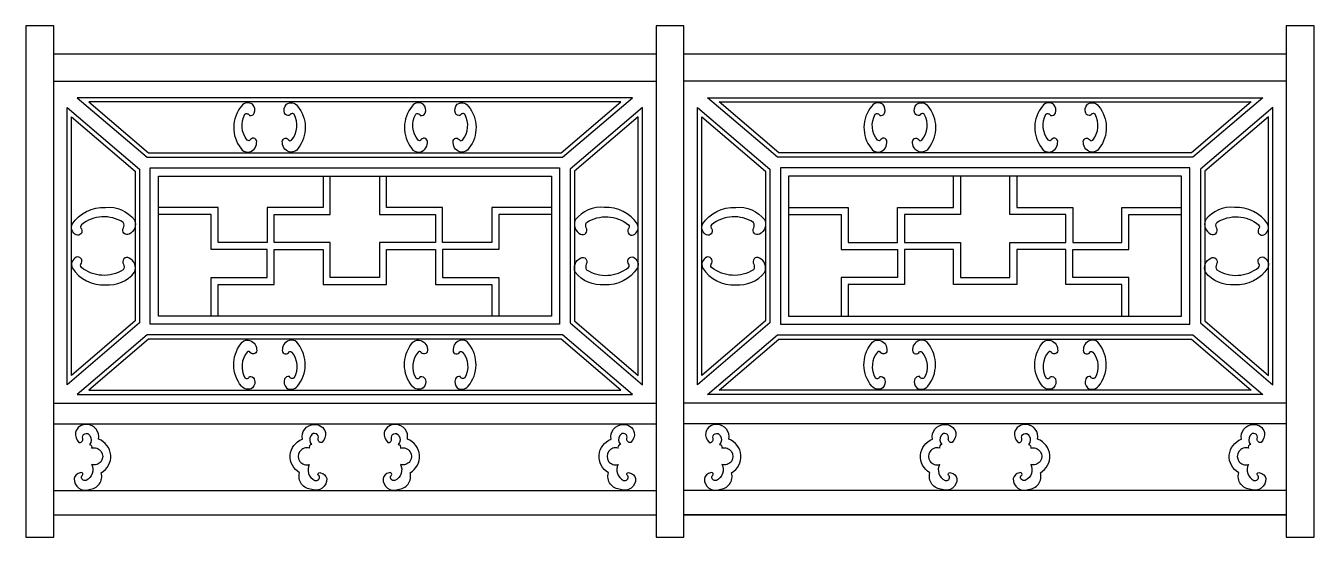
# Model space of a CAD drawing. Header units: metres. Extents: x 183 to 2583, y 5587 to 6540.
import ezdxf

# ---------------------------------------------------------------- set-up
doc = ezdxf.new("R2010")
doc.units = ezdxf.units.M
for name, color, linetype in [('3', 3, 'Continuous'), ('4', 4, 'Continuous'), ('7', 7, 'Continuous')]:
    doc.layers.add(name, color=color, linetype=linetype)

msp = doc.modelspace()

# ---------------------------------------------------------------- linework, layer by layer
at = {"layer": '3'}
for points in [[(395.04, 6272.24), (395.04, 5985.77), (260.04, 5870.77), (260.04, 6387.24)], [(1313.38, 6405.51), (278.7, 6405.51), (409, 6294.51), (1183.08, 6294.51)], [(1291.66, 6397.51), (300.42, 6397.51), (411.95, 6302.51), (1180.13, 6302.51)], [(1197.04, 5985.77), (1332.04, 5870.77), (1332.04, 6387.24), (1197.04, 6272.24)], [(1569.04, 5985.77), (1434.04, 5870.77), (1434.04, 6387.24), (1569.04, 6272.24)], [(1452.7, 6405.51), (2487.38, 6405.51), (2357.08, 6294.51), (1583, 6294.51)], [(1474.42, 6397.51), (2465.66, 6397.51), (2354.13, 6302.51), (1585.95, 6302.51)], [(2371.04, 6272.24), (2371.04, 5985.77), (2506.04, 5870.77), (2506.04, 6387.24)], [(387.04, 6268.55), (387.04, 5989.46), (268.04, 5888.09), (268.04, 6369.92)], [(1205.04, 5989.46), (1324.04, 5888.09), (1324.04, 6369.92), (1205.04, 6268.55)], [(1561.04, 5989.46), (1442.04, 5888.09), (1442.04, 6369.92), (1561.04, 6268.55)], [(2379.04, 6268.55), (2379.04, 5989.46), (2498.04, 5888.09), (2498.04, 6369.92)], [(1162.04, 5998.51), (430.04, 5998.51), (430.04, 6259.51), (1162.04, 6259.51)], [(1604.04, 5998.51), (2336.04, 5998.51), (2336.04, 6259.51), (1604.04, 6259.51)], [(1183.08, 5963.51), (409, 5963.51), (278.7, 5852.51), (1313.38, 5852.51)], [(1180.13, 5955.51), (411.95, 5955.51), (300.42, 5860.51), (1291.66, 5860.51)], [(1583, 5963.51), (2357.08, 5963.51), (2487.38, 5852.51), (1452.7, 5852.51)], [(1585.95, 5955.51), (2354.13, 5955.51), (2465.66, 5860.51), (1474.42, 5860.51)]]:
    msp.add_lwpolyline(points, close=True, dxfattribs=at)
for points in [[(597.32, 6304.25, 0.38), (612.9, 6321.34, 0.82), (601.59, 6327.68, -0.56), (595.64, 6326.42, -0.31), (591.16, 6374.54, -0.55), (599.83, 6372.13, 0.33), (608.78, 6376.67, 0.3), (605.22, 6393.33, 0.4), (584.74, 6389.9, 0.35), (583.52, 6311.14, 0.31)], [(676.62, 6304.25, -0.38), (661.03, 6321.34, -0.82), (672.34, 6327.68, 0.56), (678.29, 6326.42, 0.31), (682.77, 6374.54, 0.55), (674.11, 6372.13, -0.33), (665.15, 6376.67, -0.3), (668.71, 6393.33, -0.4), (689.2, 6389.9, -0.35), (690.41, 6311.14, -0.31)], [(915.46, 6304.25, 0.38), (931.05, 6321.34, 0.82), (919.74, 6327.68, -0.56), (913.79, 6326.42, -0.31), (909.31, 6374.54, -0.55), (917.97, 6372.13, 0.33), (926.93, 6376.67, 0.3), (923.37, 6393.33, 0.4), (902.88, 6389.9, 0.35), (901.67, 6311.14, 0.31)], [(994.76, 6304.25, -0.38), (979.18, 6321.34, -0.82), (990.49, 6327.68, 0.56), (996.44, 6326.42, 0.31), (1000.92, 6374.54, 0.55), (992.25, 6372.13, -0.33), (983.3, 6376.67, -0.3), (986.85, 6393.33, -0.4), (1007.34, 6389.9, -0.35), (1008.56, 6311.14, -0.31)], [(1771.32, 6304.25, 0.38), (1786.9, 6321.34, 0.82), (1775.59, 6327.68, -0.56), (1769.64, 6326.42, -0.31), (1765.16, 6374.54, -0.55), (1773.83, 6372.13, 0.33), (1782.78, 6376.67, 0.3), (1779.22, 6393.33, 0.4), (1758.74, 6389.9, 0.35), (1757.52, 6311.14, 0.31)], [(1850.62, 6304.25, -0.38), (1835.03, 6321.34, -0.82), (1846.34, 6327.68, 0.56), (1852.29, 6326.42, 0.31), (1856.77, 6374.54, 0.55), (1848.11, 6372.13, -0.33), (1839.15, 6376.67, -0.3), (1842.71, 6393.33, -0.4), (1863.2, 6389.9, -0.35), (1864.41, 6311.14, -0.31)], [(2089.46, 6304.25, 0.38), (2105.05, 6321.34, 0.82), (2093.74, 6327.68, -0.56), (2087.79, 6326.42, -0.31), (2083.31, 6374.54, -0.55), (2091.97, 6372.13, 0.33), (2100.93, 6376.67, 0.3), (2097.37, 6393.33, 0.4), (2076.88, 6389.9, 0.35), (2075.67, 6311.14, 0.31)], [(2168.76, 6304.25, -0.38), (2153.18, 6321.34, -0.82), (2164.49, 6327.68, 0.56), (2170.44, 6326.42, 0.31), (2174.92, 6374.54, 0.55), (2166.25, 6372.13, -0.33), (2157.3, 6376.67, -0.3), (2160.85, 6393.33, -0.4), (2181.34, 6389.9, -0.35), (2182.56, 6311.14, -0.31)], [(385.42, 6177.66, -0.41), (375.58, 6151.29, -0.79), (365.02, 6162.8, 0.24), (364.54, 6173.1, 0.32), (286.54, 6168.79, 0.43), (286.78, 6160.88, -0.71), (277.18, 6149.85, -0.42), (269.74, 6169.75, -0.27), (331.42, 6201.05, -0.26)], [(1206.66, 6177.66, 0.41), (1216.5, 6151.29, 0.79), (1227.06, 6162.8, -0.24), (1227.54, 6173.1, -0.32), (1305.54, 6168.79, -0.43), (1305.3, 6160.88, 0.71), (1314.9, 6149.85, 0.42), (1322.34, 6169.75, 0.27), (1260.66, 6201.05, 0.26)], [(1559.42, 6177.66, -0.41), (1549.58, 6151.29, -0.79), (1539.02, 6162.8, 0.24), (1538.54, 6173.1, 0.32), (1460.54, 6168.79, 0.43), (1460.78, 6160.88, -0.71), (1451.18, 6149.85, -0.42), (1443.74, 6169.75, -0.27), (1505.42, 6201.05, -0.26)], [(2380.66, 6177.66, 0.41), (2390.5, 6151.29, 0.79), (2401.06, 6162.8, -0.24), (2401.54, 6173.1, -0.32), (2479.54, 6168.79, -0.43), (2479.3, 6160.88, 0.71), (2488.9, 6149.85, 0.42), (2496.34, 6169.75, 0.27), (2434.66, 6201.05, 0.26)], [(385.42, 6080.35, 0.41), (375.58, 6106.72, 0.79), (365.02, 6095.22, -0.24), (364.54, 6084.91, -0.32), (286.54, 6089.22, -0.43), (286.78, 6097.13, 0.71), (277.18, 6108.16, 0.42), (269.74, 6088.27, 0.27), (331.42, 6056.97, 0.26)], [(1206.66, 6080.35, -0.41), (1216.5, 6106.72, -0.79), (1227.06, 6095.22, 0.24), (1227.54, 6084.91, 0.32), (1305.54, 6089.22, 0.43), (1305.3, 6097.13, -0.71), (1314.9, 6108.16, -0.42), (1322.34, 6088.27, -0.27), (1260.66, 6056.97, -0.26)], [(1559.42, 6080.35, 0.41), (1549.58, 6106.72, 0.79), (1539.02, 6095.22, -0.24), (1538.54, 6084.91, -0.32), (1460.54, 6089.22, -0.43), (1460.78, 6097.13, 0.71), (1451.18, 6108.16, 0.42), (1443.74, 6088.27, 0.27), (1505.42, 6056.97, 0.26)], [(2380.66, 6080.35, -0.41), (2390.5, 6106.72, -0.79), (2401.06, 6095.22, 0.24), (2401.54, 6084.91, 0.32), (2479.54, 6089.22, 0.43), (2479.3, 6097.13, -0.71), (2488.9, 6108.16, -0.42), (2496.34, 6088.27, -0.27), (2434.66, 6056.97, -0.26)], [(597.32, 5953.76, -0.38), (612.9, 5936.68, -0.82), (601.59, 5930.34, 0.56), (595.64, 5931.59, 0.31), (591.16, 5883.48, 0.55), (599.83, 5885.88, -0.33), (608.78, 5881.35, -0.3), (605.22, 5864.68, -0.4), (584.74, 5868.11, -0.35), (583.52, 5946.87, -0.31)], [(676.62, 5953.76, 0.38), (661.03, 5936.68, 0.82), (672.34, 5930.34, -0.56), (678.29, 5931.59, -0.31), (682.77, 5883.48, -0.55), (674.11, 5885.88, 0.33), (665.15, 5881.35, 0.3), (668.71, 5864.68, 0.4), (689.2, 5868.11, 0.35), (690.41, 5946.87, 0.31)], [(915.46, 5953.76, -0.38), (931.05, 5936.68, -0.82), (919.74, 5930.34, 0.56), (913.79, 5931.59, 0.31), (909.31, 5883.48, 0.55), (917.97, 5885.88, -0.33), (926.93, 5881.35, -0.3), (923.37, 5864.68, -0.4), (902.88, 5868.11, -0.35), (901.67, 5946.87, -0.31)], [(994.76, 5953.76, 0.38), (979.18, 5936.68, 0.82), (990.49, 5930.34, -0.56), (996.44, 5931.59, -0.31), (1000.92, 5883.48, -0.55), (992.25, 5885.88, 0.33), (983.3, 5881.35, 0.3), (986.85, 5864.68, 0.4), (1007.34, 5868.11, 0.35), (1008.56, 5946.87, 0.31)], [(1771.32, 5953.76, -0.38), (1786.9, 5936.68, -0.82), (1775.59, 5930.34, 0.56), (1769.64, 5931.59, 0.31), (1765.16, 5883.48, 0.55), (1773.83, 5885.88, -0.33), (1782.78, 5881.35, -0.3), (1779.22, 5864.68, -0.4), (1758.74, 5868.11, -0.35), (1757.52, 5946.87, -0.31)], [(1850.62, 5953.76, 0.38), (1835.03, 5936.68, 0.82), (1846.34, 5930.34, -0.56), (1852.29, 5931.59, -0.31), (1856.77, 5883.48, -0.55), (1848.11, 5885.88, 0.33), (1839.15, 5881.35, 0.3), (1842.71, 5864.68, 0.4), (1863.2, 5868.11, 0.35), (1864.41, 5946.87, 0.31)], [(2089.46, 5953.76, -0.38), (2105.05, 5936.68, -0.82), (2093.74, 5930.34, 0.56), (2087.79, 5931.59, 0.31), (2083.31, 5883.48, 0.55), (2091.97, 5885.88, -0.33), (2100.93, 5881.35, -0.3), (2097.37, 5864.68, -0.4), (2076.88, 5868.11, -0.35), (2075.67, 5946.87, -0.31)], [(2168.76, 5953.76, 0.38), (2153.18, 5936.68, 0.82), (2164.49, 5930.34, -0.56), (2170.44, 5931.59, -0.31), (2174.92, 5883.48, -0.55), (2166.25, 5885.88, 0.33), (2157.3, 5881.35, 0.3), (2160.85, 5864.68, 0.4), (2181.34, 5868.11, 0.35), (2182.56, 5946.87, 0.31)], [(302.48, 5776.03, -0.36), (301.53, 5759.54, -0.46), (305.66, 5752.24, -1.38), (305.62, 5722.22, -0.43), (295.53, 5692.41, -0.7), (287.55, 5700.81, 1.17), (284.6, 5706.27, 0.35), (273.26, 5695.77, 0.55), (301, 5675.62, 0.49), (323.7, 5706.69, 0.64), (318.65, 5769.23, 0.48), (296.77, 5796.32, 0.37), (275.49, 5781.74, 0.24), (282.16, 5763.34, 0.59), (289.15, 5770.32, -0.93)], [(714.37, 5776.03, 0.36), (715.32, 5759.54, 0.46), (711.19, 5752.24, 1.38), (711.23, 5722.22, 0.43), (721.32, 5692.41, 0.7), (729.31, 5700.81, -1.17), (732.25, 5706.27, -0.35), (743.6, 5695.77, -0.55), (715.85, 5675.62, -0.49), (693.16, 5706.69, -0.64), (698.2, 5769.23, -0.48), (720.08, 5796.32, -0.37), (741.36, 5781.74, -0.24), (734.69, 5763.34, -0.59), (727.7, 5770.32, 0.93)], [(877.71, 5776.03, -0.36), (876.76, 5759.54, -0.46), (880.89, 5752.24, -1.38), (880.85, 5722.22, -0.43), (870.76, 5692.41, -0.7), (862.77, 5700.81, 1.17), (859.83, 5706.27, 0.35), (848.48, 5695.77, 0.55), (876.22, 5675.62, 0.49), (898.92, 5706.69, 0.64), (893.88, 5769.23, 0.48), (871.99, 5796.32, 0.37), (850.72, 5781.74, 0.24), (857.39, 5763.34, 0.59), (864.37, 5770.32, -0.93)], [(1289.6, 5776.03, 0.36), (1290.55, 5759.54, 0.46), (1286.42, 5752.24, 1.38), (1286.46, 5722.22, 0.43), (1296.55, 5692.41, 0.7), (1304.53, 5700.81, -1.17), (1307.47, 5706.27, -0.35), (1318.82, 5695.77, -0.55), (1291.08, 5675.62, -0.49), (1268.38, 5706.69, -0.64), (1273.43, 5769.23, -0.48), (1295.31, 5796.32, -0.37), (1316.59, 5781.74, -0.24), (1309.92, 5763.34, -0.59), (1302.93, 5770.32, 0.93)], [(1476.48, 5776.03, -0.36), (1475.53, 5759.54, -0.46), (1479.66, 5752.24, -1.38), (1479.62, 5722.22, -0.43), (1469.53, 5692.41, -0.7), (1461.55, 5700.81, 1.17), (1458.6, 5706.27, 0.35), (1447.26, 5695.77, 0.55), (1475, 5675.62, 0.49), (1497.7, 5706.69, 0.64), (1492.65, 5769.23, 0.48), (1470.77, 5796.32, 0.37), (1449.49, 5781.74, 0.24), (1456.16, 5763.34, 0.59), (1463.15, 5770.32, -0.93)], [(1888.37, 5776.03, 0.36), (1889.32, 5759.54, 0.46), (1885.19, 5752.24, 1.38), (1885.23, 5722.22, 0.43), (1895.32, 5692.41, 0.7), (1903.31, 5700.81, -1.17), (1906.25, 5706.27, -0.35), (1917.6, 5695.77, -0.55), (1889.85, 5675.62, -0.49), (1867.16, 5706.69, -0.64), (1872.2, 5769.23, -0.48), (1894.08, 5796.32, -0.37), (1915.36, 5781.74, -0.24), (1908.69, 5763.34, -0.59), (1901.7, 5770.32, 0.93)], [(2051.71, 5776.03, -0.36), (2050.76, 5759.54, -0.46), (2054.89, 5752.24, -1.38), (2054.85, 5722.22, -0.43), (2044.76, 5692.41, -0.7), (2036.77, 5700.81, 1.17), (2033.83, 5706.27, 0.35), (2022.48, 5695.77, 0.55), (2050.22, 5675.62, 0.49), (2072.92, 5706.69, 0.64), (2067.88, 5769.23, 0.48), (2045.99, 5796.32, 0.37), (2024.72, 5781.74, 0.24), (2031.39, 5763.34, 0.59), (2038.37, 5770.32, -0.93)], [(2463.6, 5776.03, 0.36), (2464.55, 5759.54, 0.46), (2460.42, 5752.24, 1.38), (2460.46, 5722.22, 0.43), (2470.55, 5692.41, 0.7), (2478.53, 5700.81, -1.17), (2481.47, 5706.27, -0.35), (2492.82, 5695.77, -0.55), (2465.08, 5675.62, -0.49), (2442.38, 5706.69, -0.64), (2447.43, 5769.23, -0.48), (2469.31, 5796.32, -0.37), (2490.59, 5781.74, -0.24), (2483.92, 5763.34, -0.59), (2476.93, 5770.32, 0.93)]]:
    msp.add_lwpolyline(points, format="xyb", close=True, dxfattribs=at)
for points in [[(737.25, 6259.51), (737.25, 6200.76), (632.68, 6200.76), (632.68, 6135.51), (541.11, 6135.51), (541.11, 6200.76), (430.04, 6200.76)], [(841.83, 6259.51), (841.83, 6187.76), (946.4, 6187.76), (946.4, 6135.51), (841.83, 6135.51), (841.83, 6070.26), (750.25, 6070.26), (750.25, 6135.51), (645.68, 6135.51), (645.68, 6187.76), (750.25, 6187.76), (750.25, 6259.51)], [(1162.04, 6200.76), (1050.97, 6200.76), (1050.97, 6135.51), (959.4, 6135.51), (959.4, 6200.76), (854.83, 6200.76), (854.83, 6259.51)], [(1604.04, 6200.76), (1715.11, 6200.76), (1715.11, 6135.51), (1806.68, 6135.51), (1806.68, 6200.76), (1911.25, 6200.76), (1911.25, 6259.51)], [(1924.25, 6259.51), (1924.25, 6187.76), (1819.68, 6187.76), (1819.68, 6135.51), (1924.25, 6135.51), (1924.25, 6070.26), (2015.83, 6070.26), (2015.83, 6135.51), (2120.4, 6135.51), (2120.4, 6187.76), (2015.83, 6187.76), (2015.83, 6259.51)], [(2028.83, 6259.51), (2028.83, 6200.76), (2133.4, 6200.76), (2133.4, 6135.51), (2224.97, 6135.51), (2224.97, 6200.76), (2336.04, 6200.76)], [(528.11, 5998.51), (528.11, 6070.26), (632.68, 6070.26), (632.68, 6122.51), (528.11, 6122.51), (528.11, 6187.76), (430.04, 6187.76)], [(1162.04, 6187.76), (1063.97, 6187.76), (1063.97, 6122.51), (959.4, 6122.51), (959.4, 6070.26), (1063.97, 6070.26), (1063.97, 5998.51)], [(1604.04, 6187.76), (1702.11, 6187.76), (1702.11, 6122.51), (1806.68, 6122.51), (1806.68, 6070.26), (1702.11, 6070.26), (1702.11, 5998.51)], [(2237.97, 5998.51), (2237.97, 6070.26), (2133.4, 6070.26), (2133.4, 6122.51), (2237.97, 6122.51), (2237.97, 6187.76), (2336.04, 6187.76)], [(541.11, 5998.51), (541.11, 6057.26), (645.68, 6057.26), (645.68, 6122.51), (737.25, 6122.51), (737.25, 6057.26), (854.83, 6057.26), (854.83, 6122.51), (946.4, 6122.51), (946.4, 6057.26), (1050.97, 6057.26), (1050.97, 5998.51)], [(2224.97, 5998.51), (2224.97, 6057.26), (2120.4, 6057.26), (2120.4, 6122.51), (2028.83, 6122.51), (2028.83, 6057.26), (1911.25, 6057.26), (1911.25, 6122.51), (1819.68, 6122.51), (1819.68, 6057.26), (1715.11, 6057.26), (1715.11, 5998.51)]]:
    msp.add_lwpolyline(points, dxfattribs=at)
at = {"layer": '4'}
msp.add_lwpolyline([(2531.04, 6486.51), (1409.04, 6486.51), (1409.04, 6539.51), (1357.04, 6539.51), (1357.04, 6486.51), (235.04, 6486.51), (235.04, 6539.51), (183.04, 6539.51), (183.04, 5586.51), (235.04, 5586.51), (235.04, 5628.51), (1357.04, 5628.51), (1357.04, 5586.51), (1409.04, 5586.51), (1409.04, 5628.51), (2531.04, 5628.51), (2531.04, 5586.51), (2583.04, 5586.51), (2583.04, 6539.51), (2531.04, 6539.51)], close=True, dxfattribs=at)
for points in [[(235.04, 5628.51), (235.04, 6486.51)], [(1357.04, 6486.51), (1357.04, 5628.51)], [(2531.04, 6486.51), (2531.04, 5628.51), (1409.04, 5628.51)], [(1409.04, 5628.51), (1409.04, 6486.51)]]:
    msp.add_lwpolyline(points, dxfattribs=at)
at = {"layer": '7'}
for p, q in [((235.04, 6436.51), (1357.04, 6436.51)), ((2531.04, 6436.51), (1409.04, 6436.51)), ((235.04, 5836.51), (1357.04, 5836.51)), ((2531.04, 5836.51), (1409.04, 5836.51)), ((235.04, 5797.51), (1357.04, 5797.51)), ((2531.04, 5797.51), (1409.04, 5797.51)), ((235.04, 5673.51), (1357.04, 5673.51)), ((2531.04, 5673.51), (1409.04, 5673.51))]:
    msp.add_line(p, q, dxfattribs=at)
for points in [[(1177.04, 5983.51), (415.04, 5983.51), (415.04, 6274.51), (1177.04, 6274.51)], [(1589.04, 5983.51), (2351.04, 5983.51), (2351.04, 6274.51), (1589.04, 6274.51)]]:
    msp.add_lwpolyline(points, close=True, dxfattribs=at)

doc.saveas('drawing.dxf')
